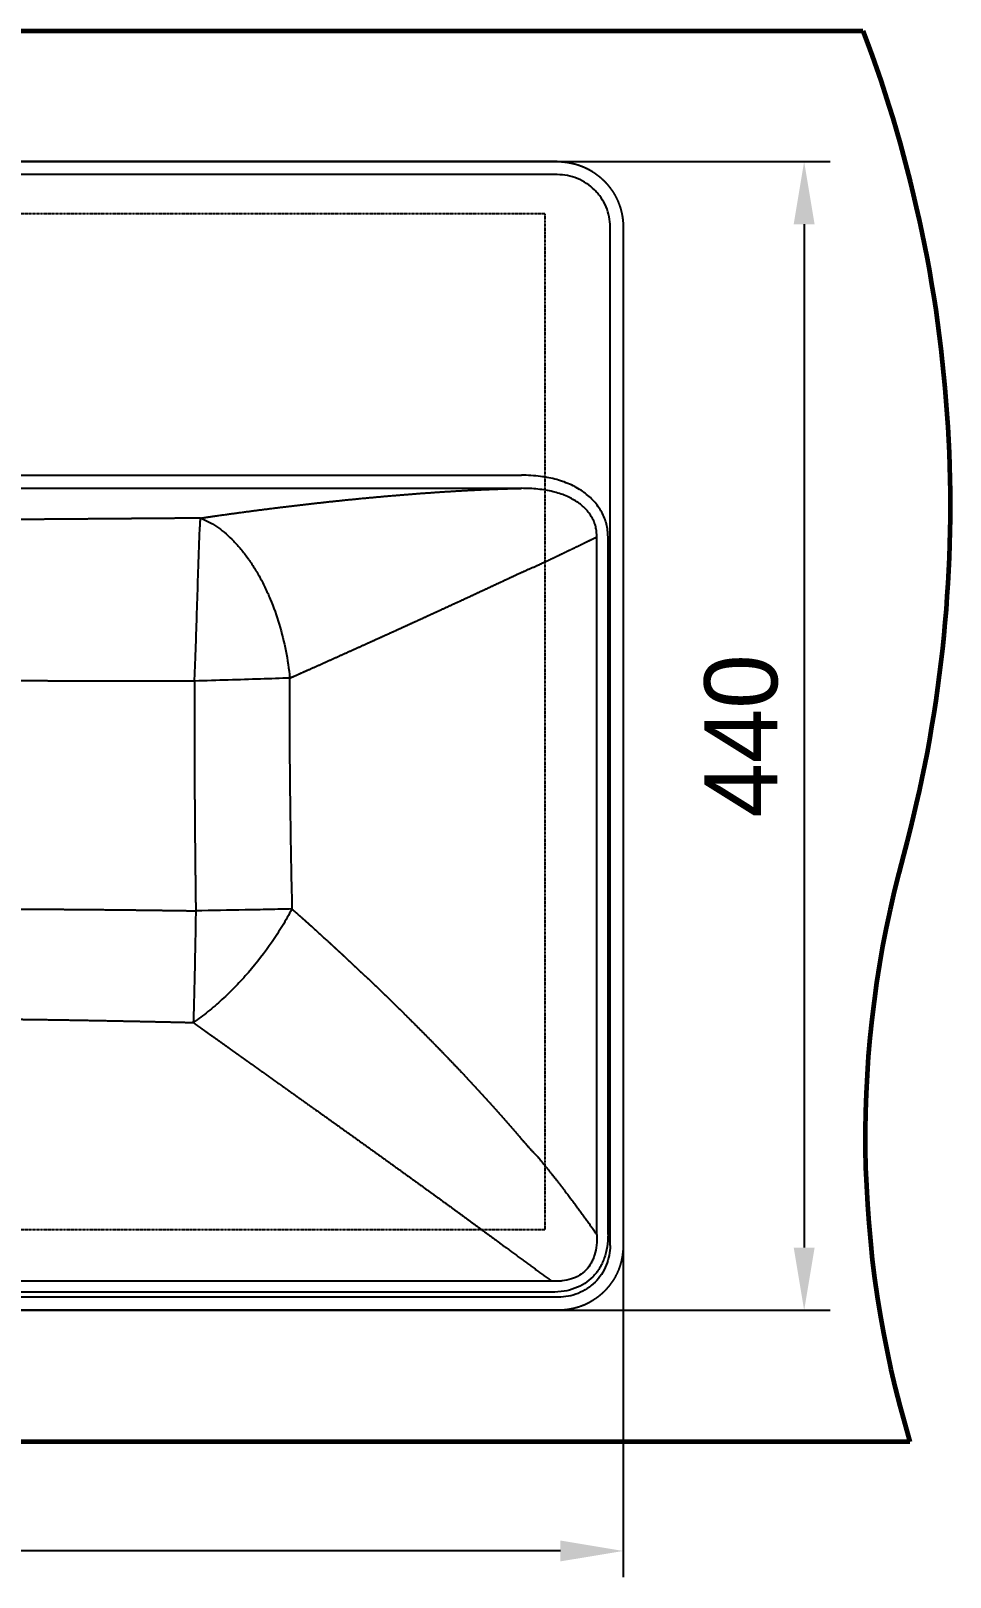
# Model space of a CAD drawing. Header units: millimetres. Extents: x 12282 to 14707, y -519 to 2912.
# Drawn here: x 13233 to 13585, y 1614 to 2206 of the extents above; entities that cross this region are included whole.
import ezdxf
from ezdxf.lldxf.tags import DXFTag

# ---------------------------------------------------------------- set-up
doc = ezdxf.new("R2010")
doc.units = ezdxf.units.MM
doc.header["$LTSCALE"] = 0.2
doc.linetypes.add('DASHED2', pattern=[0.375, 0.25, -0.125])
for name, color, linetype, lineweight in [('LINE', 7, 'Continuous', 25), ('OUTLINE', 11, 'Continuous', 35), ('Y', 235, 'Continuous', 50)]:
    doc.layers.add(name, color=color, linetype=linetype, lineweight=lineweight)
doc.layers.add('Make2D$visible$lines', color=18, linetype='Continuous')
doc.layers.add('Make2D$visible$tangents', color=18, linetype='Continuous')
doc.styles.add('h', font='', dxfattribs={"height": 28})
doc.styles.get('h').set_extended_font_data('Haansoft Batang')
tags = doc.linetypes.add('Amconstr', pattern=[9999, 9999, 0]).pattern_tags.tags
tags[6:7] = [DXFTag(74, 4), DXFTag(75, 0), DXFTag(340, '0'), DXFTag(46, 1.0), DXFTag(50, 0.0), DXFTag(44, 0.0), DXFTag(45, 0.0)]
tags[4:5] = [DXFTag(74, 4), DXFTag(75, 0), DXFTag(340, '0'), DXFTag(46, 1.0), DXFTag(50, 0.0), DXFTag(44, 0.0), DXFTag(45, 0.0)]
doc.dimstyles.new('AM_ISO$0', dxfattribs={"dimtxt": 28, "dimasz": 24, "dimexe": 10, "dimexo": 0, "dimgap": 10, "dimtad": 1, "dimdec": 0, "dimdsep": 46, "dimtxsty": 'h', "dimcen": -5, "dimclrd": 256, "dimclre": 256, "dimclrt": 256, "dimadec": 0, "dimazin": 2, "dimtp": 0.1, "dimtm": 0.1, "dimtfac": 0.71, "dimtdec": 0, "dimtmove": 0, "dimatfit": 3, "dimfxl": 0, "dimlwd": -1, "dimlwe": -1, "dimarcsym": 0})

# ---------------------------------------------------------------- blocks, each defined once
blk = doc.blocks.new('*D24')
at = {"layer": 'Defpoints', "color": 0, "linetype": 'Amconstr'}
for p in [(13194.67, 2155.64), (13194.67, 1715.95), (13529.11, 1715.95)]:
    blk.add_point(p, dxfattribs=at)
at = {"layer": 'LINE', "linetype": 'ByBlock'}
for p, q in [((13194.67, 2155.64), (13539.11, 2155.64)), ((13529.11, 2131.64), (13529.11, 1739.95)), ((13194.67, 1715.95), (13539.11, 1715.95))]:
    blk.add_line(p, q, dxfattribs=at)
at = {"layer": 'LINE', "linetype": 'Amconstr'}
for points in [[(13525.11, 2131.64), (13533.11, 2131.64), (13529.11, 2155.64)], [(13525.11, 1739.95), (13533.11, 1739.95), (13529.11, 1715.95)]]:
    blk.add_solid(points, dxfattribs=at)
at = {"layer": 'LINE', "linetype": 'Amconstr', "insert": (13505.09, 1935.79), "char_height": 28, "attachment_point": 5, "rotation": 90, "style": 'h'}
blk.add_mtext('440', dxfattribs=at)
blk = doc.blocks.new('*D25')
at = {"layer": 'Defpoints', "color": 0, "linetype": 'Amconstr'}
for p in [(12929.48, 1823.13), (13459.87, 1823.13), (12929.48, 1623.82)]:
    blk.add_point(p, dxfattribs=at)
at = {"layer": 'LINE', "linetype": 'ByBlock'}
for p, q in [((12929.48, 1823.13), (12929.48, 1613.82)), ((13459.87, 1823.13), (13459.87, 1613.82)), ((13435.87, 1623.82), (12953.48, 1623.82))]:
    blk.add_line(p, q, dxfattribs=at)
at = {"layer": 'LINE', "linetype": 'Amconstr'}
for points in [[(12953.48, 1627.82), (12953.48, 1619.82), (12929.48, 1623.82)], [(13435.87, 1627.82), (13435.87, 1619.82), (13459.87, 1623.82)]]:
    blk.add_solid(points, dxfattribs=at)
at = {"layer": 'LINE', "linetype": 'Amconstr', "insert": (13195.81, 1647.86), "char_height": 28, "attachment_point": 5, "style": 'h'}
blk.add_mtext('530', dxfattribs=at)

msp = doc.modelspace()

# ---------------------------------------------------------------- linework, layer by layer
at = {"layer": 'LINE', "color": 1, "linetype": 'DASHED2'}
for p, q in [((13429.87, 2135.64, 0.13), (12959.48, 2135.64, 0.13)), ((13429.87, 2135.64, 0.13), (13429.87, 1746.74, 0.13)), ((13429.87, 1746.74, 0.13), (12959.48, 1746.74, 0.13))]:
    msp.add_line(p, q, dxfattribs=at)
at = {"layer": 'Make2D$visible$lines', "color": 0}
for points in [[(13434.65, 2155.64, 0.13), (13194.67, 2155.64, 0.13), (12954.7, 2155.64, 0.13)], [(13459.87, 2130.64, 0.13), (13459.87, 1935.68, 0.13), (13459.87, 1740.72, 0.13)], [(13435.09, 1715.95, 0.13), (13194.67, 1715.95, 0.13), (12954.26, 1715.95, 0.13)]]:
    msp.add_open_spline(points, degree=2, dxfattribs=at)
for points, weights, degree, knots in [([(13434.65, 2155.64, 0.13), (13438.08, 2155.64, 0.13), (13441.51, 2154.94, 0.13), (13444.66, 2153.58, 0.13), (13446.21, 2152.92, 0.13), (13447.68, 2152.11, 0.13), (13449.06, 2151.16, 0.13), (13450.46, 2150.19, 0.13), (13451.75, 2149.09, 0.13), (13452.93, 2147.87, 0.13), (13454.09, 2146.65, 0.13), (13455.13, 2145.33, 0.13), (13456.03, 2143.9, 0.13), (13456.9, 2142.52, 0.13), (13457.63, 2141.06, 0.13), (13458.22, 2139.53, 0.13), (13458.78, 2138.07, 0.13), (13459.2, 2136.56, 0.13), (13459.48, 2135.02, 0.13), (13459.74, 2133.58, 0.13), (13459.87, 2132.11, 0.13), (13459.87, 2130.64, 0.13)], [1, 1, 1, 1, 0.996708970608, 0.996708970608, 1, 0.996605980017, 0.996605980017, 1, 0.996624794364, 0.996624794364, 1, 0.996781945186, 0.996781945186, 1, 0.997042770785, 0.997042770785, 1, 0.997368678061, 0.997368678061, 1], 3, [0, 0, 0, 0, 10.368183, 10.368183, 10.368183, 15.395903, 15.395903, 15.395903, 20.48288, 20.48288, 20.48288, 25.52558, 25.52558, 25.52558, 30.427263, 30.427263, 30.427263, 35.10968, 35.10968, 35.10968, 39.516703, 39.516703, 39.516703, 39.516703]), ([(13459.87, 1740.72, 0.13), (13459.87, 1738.06, 0.13), (13459.31, 1735.46, 0.13), (13458.82, 1733.2, 0.13), (13457.93, 1731.06, 0.13), (13457.01, 1728.87, 0.13), (13455.68, 1726.89, 0.13), (13454.34, 1724.88, 0.13), (13452.64, 1723.18, 0.13), (13450.93, 1721.47, 0.13), (13448.93, 1720.13, 0.13), (13446.95, 1718.81, 0.13), (13444.75, 1717.88, 0.13), (13442.62, 1716.99, 0.13), (13440.36, 1716.51, 0.13), (13437.75, 1715.95, 0.13), (13435.09, 1715.95, 0.13)], [1, 0.994405673747, 1, 0.995702746139, 1, 0.995375041474, 1, 0.995233664529, 1, 0.99523366453, 1, 0.995375041473, 1, 0.99570274614, 1, 0.994405673605, 1], 2, [0, 0, 0, 5.308796, 5.308796, 9.919439, 9.919439, 14.670839, 14.670839, 19.476435, 19.476435, 24.282031, 24.282031, 29.03343, 29.03343, 33.644074, 33.644074, 38.95287, 38.95287, 38.95287])]:
    msp.add_rational_spline(points, weights, degree=degree, knots=knots, dxfattribs=at)
at = {"layer": 'Make2D$visible$tangents', "color": 0}
for points, degree in [([(13434.65, 2150.64, 0.13), (13194.67, 2150.64, 0.13), (12954.7, 2150.64, 0.13)], 2), ([(13454.87, 1740.72, 0.13), (13454.87, 1935.68, 0.13), (13454.87, 2130.64, 0.13)], 2), ([(12968.33, 2035.56, 0.13), (13194.67, 2035.56, 0.13), (13421.02, 2035.56, 0.13)], 2), ([(12968.33, 2030.56, 0.13), (13194.67, 2030.56, 0.13), (13421.02, 2030.56, 0.13)], 2), ([(13449.75, 1744.96, 0.13), (13449.75, 1878.93, 0.13), (13449.75, 2012.89, 0.13)], 2), ([(13454.07, 1744.96, 0.13), (13454.07, 1878.45, 0.13), (13454.07, 2011.93, 0.13)], 2), ([(13332.33, 1957.93, 0.13), (13328.81, 1957.81, 0.13), (13321.25, 1957.55, 0.13), (13308.86, 1957.17, 0.13), (13300.2, 1956.9, 0.13), (13295.88, 1956.76, 0.13)], 3), ([(13432.57, 1727.1, 0.13), (13194.67, 1727.1, 0.13), (12956.78, 1727.1, 0.13)], 2), ([(13432.57, 1722.86, 0.13), (13194.67, 1722.86, 0.13), (12956.78, 1722.86, 0.13)], 2), ([(13435.09, 1720.95, 0.13), (13194.67, 1720.95, 0.13), (12954.26, 1720.95, 0.13)], 2)]:
    msp.add_open_spline(points, degree=degree, dxfattribs=at)
for points, knots in [([(13454.87, 2130.64, 0.13), (13454.87, 2131.94, 0.13), (13454.61, 2134.55, 0.13), (13453.46, 2138.33, 0.13), (13451.56, 2141.84, 0.13), (13449.02, 2144.89, 0.13), (13445.91, 2147.41, 0.13), (13441.23, 2149.87, 0.13), (13437.26, 2150.64, 0.13), (13434.65, 2150.64, 0.13)], [0, 0, 0, 0, 3.89192, 7.845079, 11.780569, 15.822034, 19.690141, 23.733973, 31.591697, 31.591697, 31.591697, 31.591697]), ([(13454.07, 2011.93, 0.13), (13454.07, 2012.78, 0.13), (13453.97, 2014.44, 0.13), (13453.51, 2016.86, 0.13), (13452.76, 2019.2, 0.13), (13451.72, 2021.45, 0.13), (13450.38, 2023.6, 0.13), (13448.75, 2025.62, 0.13), (13446.9, 2027.45, 0.13), (13444.83, 2029.1, 0.13), (13442.56, 2030.58, 0.13), (13439.14, 2032.36, 0.13), (13434.41, 2034.07, 0.13), (13428.17, 2035.3, 0.13), (13423.31, 2035.56, 0.13), (13421.02, 2035.56, 0.13)], [0, 0, 0, 0, 2.537775, 4.977353, 7.394914, 9.896757, 12.384242, 14.996699, 17.65762, 20.174618, 22.932791, 25.785583, 31.727515, 37.952359, 44.820286, 44.820286, 44.820286, 44.820286]), ([(13449.75, 2011.93, 0.13), (13449.77, 2012.6, 0.13), (13449.72, 2013.91, 0.13), (13449.39, 2015.82, 0.13), (13448.81, 2017.66, 0.13), (13447.97, 2019.43, 0.13), (13446.87, 2021.12, 0.13), (13445.51, 2022.71, 0.13), (13443.93, 2024.17, 0.13), (13442.13, 2025.49, 0.13), (13440.13, 2026.67, 0.13), (13437.14, 2028.08, 0.13), (13432.89, 2029.44, 0.13), (13427.36, 2030.38, 0.13), (13422.98, 2030.56, 0.13), (13421.02, 2030.56, 0.13)], [0, 0, 0, 0, 2.002027, 3.91734, 5.815057, 7.787683, 9.765786, 11.867853, 14.038864, 16.227862, 18.549236, 20.983545, 26.154517, 31.882297, 37.777289, 37.777289, 37.777289, 37.777289]), ([(13295.88, 1956.76, 0.13), (13295.99, 1959.48, 0.13), (13296.21, 1965.22, 0.13), (13296.52, 1973.95, 0.13), (13296.87, 1984.65, 0.13), (13297.14, 1993.69, 0.13), (13297.41, 2002.17, 0.13), (13297.57, 2007.18, 0.13), (13297.75, 2011.81, 0.13), (13297.89, 2014.81, 0.13), (13298.03, 2017.18, 0.13), (13298.13, 2018.55, 0.13), (13298.18, 2019.15, 0.13)], [0, 0, 0, 0, 8.158521, 17.24082, 26.207878, 40.268233, 44.382031, 51.6415, 55.308257, 58.291292, 60.637424, 62.431937, 62.431937, 62.431937, 62.431937]), ([(13298.18, 2019.15, 0.13), (13299.23, 2018.76, 0.13), (13301.32, 2017.8, 0.13), (13304.34, 2015.98, 0.13), (13307.32, 2013.73, 0.13), (13310.22, 2011.07, 0.13), (13313.01, 2008.06, 0.13), (13315.68, 2004.7, 0.13), (13318.22, 2001.01, 0.13), (13320.63, 1996.98, 0.13), (13322.86, 1992.67, 0.13), (13325.6, 1986.57, 0.13), (13328.46, 1978.49, 0.13), (13330.96, 1968.38, 0.13), (13331.98, 1961.44, 0.13), (13332.33, 1957.93, 0.13)], [0, 0, 0, 0, 3.344275, 6.871566, 10.594106, 14.527066, 18.654165, 22.885028, 27.40354, 32.103483, 36.963651, 41.957753, 52.150958, 62.622068, 73.180296, 73.180296, 73.180296, 73.180296]), ([(13332.19, 1945.64, 0.13), (13332.19, 1932.68, 0.13), (13332.29, 1919.72, 0.13), (13332.46, 1906.76, 0.13), (13332.63, 1894.36, 0.13), (13332.86, 1881.95, 0.13), (13333.14, 1869.55, 0.13)], [0, 0, 0, 0, 38.877482, 38.877482, 38.877482, 76.103518, 76.103518, 76.103518, 76.103518]), ([(13333.14, 1869.55, 0.13), (13331.99, 1867.36, 0.13), (13329.58, 1863.08, 0.13), (13324.24, 1854.82, 0.13), (13318.25, 1847.09, 0.13), (13311.65, 1839.89, 0.13), (13306.49, 1834.87, 0.13), (13301.07, 1830.22, 0.13), (13297.32, 1827.41, 0.13), (13295.41, 1826.09, 0.13)], [0, 0, 0, 0, 7.393045, 14.743492, 29.504951, 36.67119, 44.03283, 51.093212, 58.076024, 58.076024, 58.076024, 58.076024]), ([(13296.35, 1868.85, 0.13), (13296.32, 1867.03, 0.13), (13296.26, 1863.27, 0.13), (13296.13, 1855.81, 0.13), (13295.94, 1846.64, 0.13), (13295.69, 1836.15, 0.13), (13295.51, 1829.35, 0.13), (13295.41, 1826.09, 0.13)], [0, 0, 0, 0, 5.487396, 11.282707, 22.371907, 32.990595, 42.778758, 42.778758, 42.778758, 42.778758]), ([(13333.14, 1869.55, 0.13), (13331.71, 1869.51, 0.13), (13328.79, 1869.45, 0.13), (13322.81, 1869.32, 0.13), (13311.97, 1869.1, 0.13), (13302.63, 1868.95, 0.13), (13296.35, 1868.85, 0.13)], [0, 0, 0, 0, 4.267438, 8.783817, 17.93616, 36.79328, 36.79328, 36.79328, 36.79328]), ([(13449.75, 1744.96, 0.13), (13449.82, 1743.58, 0.13), (13449.78, 1740.94, 0.13), (13449.19, 1737.76, 0.13), (13448.38, 1735.49, 0.13), (13447.39, 1733.46, 0.13), (13445.76, 1731.25, 0.13), (13443.18, 1729.18, 0.13), (13440.06, 1727.78, 0.13), (13437.13, 1727.2, 0.13), (13434.59, 1727.03, 0.13), (13433.26, 1727.06, 0.13), (13432.57, 1727.1, 0.13)], [0, 0, 0, 0, 4.154536, 7.909846, 9.663308, 11.375719, 14.663847, 17.842101, 21.235132, 24.832234, 26.772098, 28.839293, 28.839293, 28.839293, 28.839293]), ([(13454.07, 1744.96, 0.13), (13454.07, 1743.36, 0.13), (13453.85, 1740.26, 0.13), (13452.93, 1736.54, 0.13), (13451.82, 1733.85, 0.13), (13450.49, 1731.39, 0.13), (13448.39, 1728.68, 0.13), (13445.2, 1726.07, 0.13), (13441.44, 1724.2, 0.13), (13437.15, 1723.08, 0.13), (13434.13, 1722.86, 0.13), (13432.57, 1722.86, 0.13)], [0, 0, 0, 0, 4.820409, 9.300587, 11.437173, 13.55003, 17.661493, 21.651167, 25.85183, 30.191213, 34.884042, 34.884042, 34.884042, 34.884042]), ([(13454.87, 1740.72, 0.13), (13454.87, 1739.45, 0.13), (13454.62, 1736.87, 0.13), (13453.51, 1733.1, 0.13), (13451.66, 1729.63, 0.13), (13449.19, 1726.62, 0.13), (13446.18, 1724.15, 0.13), (13442.71, 1722.31, 0.13), (13438.95, 1721.19, 0.13), (13436.37, 1720.95, 0.13), (13435.09, 1720.95, 0.13)], [0, 0, 0, 0, 3.825211, 7.748683, 11.721324, 15.549391, 19.377458, 23.350099, 27.273571, 31.098783, 31.098783, 31.098783, 31.098783])]:
    msp.add_open_spline(points, degree=3, knots=knots, dxfattribs=at)
for points, weights, degree, knots in [([(13298.18, 2019.15, 0.13), (13299.46, 2019.34, 0.13), (13300.73, 2019.53, 0.13), (13302.36, 2019.77, 0.13), (13303.99, 2020, 0.13), (13310.51, 2020.94, 0.13), (13317.03, 2021.8, 0.13), (13323.48, 2022.66, 0.13), (13329.93, 2023.44, 0.13), (13335.71, 2024.14, 0.13), (13341.48, 2024.79, 0.13), (13347.18, 2025.43, 0.13), (13352.89, 2026.02, 0.13), (13359.28, 2026.67, 0.13), (13365.67, 2027.25, 0.13), (13371.94, 2027.82, 0.13), (13378.21, 2028.32, 0.13), (13384.42, 2028.81, 0.13), (13390.64, 2029.21, 0.13), (13396.74, 2029.61, 0.13), (13402.84, 2029.91, 0.13), (13408.81, 2030.21, 0.13), (13414.78, 2030.4, 0.13), (13417.9, 2030.5, 0.13), (13421.02, 2030.56, 0.13)], [1, 0.999999348414, 1, 0.999999016601, 1, 0.99998505237, 1, 0.999986010908, 1, 0.999988700138, 1, 0.999988392204, 1, 0.999983675643, 1, 0.99998133227, 1, 0.99997697321, 1, 0.999970373536, 1, 0.999959781612, 1, 0.999985062578, 1], 2, [0, 0, 0, 2.577783, 2.577783, 5.870254, 5.870254, 19.031027, 19.031027, 32.039189, 32.039189, 43.667425, 43.667425, 55.141419, 55.141419, 67.980908, 67.980908, 80.567825, 80.567825, 93.026485, 93.026485, 105.247249, 105.247249, 117.192851, 117.192851, 123.438895, 123.438895, 123.438895]), ([(13298.18, 2019.15, 0.13), (13294.27, 2019.12, 0.13), (13290.35, 2019.09, 0.13), (13286.43, 2019.06, 0.13), (13285, 2019.05, 0.13), (13283.56, 2019.04, 0.13), (13282.12, 2019.03, 0.13), (13277.45, 2018.99, 0.13), (13272.78, 2018.95, 0.13), (13268.11, 2018.92, 0.13), (13263.85, 2018.88, 0.13), (13259.58, 2018.85, 0.13), (13255.31, 2018.82, 0.13), (13249.62, 2018.78, 0.13), (13243.93, 2018.73, 0.13), (13238.23, 2018.69, 0.13), (13233.46, 2018.66, 0.13), (13228.69, 2018.63, 0.13), (13223.92, 2018.6, 0.13), (13222.8, 2018.59, 0.13), (13221.68, 2018.58, 0.13), (13220.55, 2018.57, 0.13), (13218.63, 2018.56, 0.13), (13216.71, 2018.55, 0.13), (13214.79, 2018.54, 0.13), (13212.16, 2018.53, 0.13), (13209.52, 2018.52, 0.13), (13206.89, 2018.51, 0.13), (13206, 2018.5, 0.13), (13205.12, 2018.5, 0.13), (13204.23, 2018.5, 0.13), (13202.76, 2018.49, 0.13), (13201.29, 2018.49, 0.13), (13199.82, 2018.49, 0.13), (13198.11, 2018.48, 0.13), (13196.39, 2018.48, 0.13), (13194.67, 2018.48, 0.13), (13192.96, 2018.48, 0.13), (13191.24, 2018.48, 0.13), (13189.53, 2018.49, 0.13), (13188.06, 2018.49, 0.13), (13186.59, 2018.49, 0.13), (13185.12, 2018.5, 0.13), (13184.23, 2018.5, 0.13), (13183.35, 2018.5, 0.13), (13182.46, 2018.51, 0.13), (13181.26, 2018.51, 0.13), (13180.06, 2018.52, 0.13), (13178.86, 2018.52, 0.13), (13177.42, 2018.53, 0.13), (13175.99, 2018.53, 0.13), (13174.56, 2018.54, 0.13), (13172.64, 2018.55, 0.13), (13170.72, 2018.56, 0.13), (13168.8, 2018.57, 0.13), (13167.67, 2018.58, 0.13), (13166.55, 2018.59, 0.13), (13165.43, 2018.6, 0.13), (13160.66, 2018.63, 0.13), (13155.89, 2018.66, 0.13), (13151.12, 2018.69, 0.13), (13145.42, 2018.73, 0.13), (13139.73, 2018.78, 0.13), (13134.03, 2018.82, 0.13), (13129.77, 2018.85, 0.13), (13125.5, 2018.88, 0.13), (13121.24, 2018.92, 0.13), (13116.57, 2018.95, 0.13), (13111.9, 2018.99, 0.13), (13107.23, 2019.03, 0.13), (13105.79, 2019.04, 0.13), (13104.35, 2019.05, 0.13), (13102.91, 2019.06, 0.13), (13099, 2019.09, 0.13), (13095.08, 2019.12, 0.13), (13091.17, 2019.15, 0.13)], [1, 1, 1, 1, 1, 1, 1, 1, 1, 1, 1, 1, 1, 0.999999985631, 0.999999985631, 1, 0.999999939284, 0.999999939284, 1, 1, 1, 1, 0.999999951405, 0.999999951405, 1, 0.999999797771, 0.999999797771, 1, 1, 1, 1, 0.999999860366, 0.999999860366, 1, 0.999999764886, 0.999999764886, 1, 0.999999764921, 0.999999764921, 1, 0.99999986035, 0.99999986035, 1, 1, 1, 1, 1, 1, 1, 0.999999951624, 0.999999951624, 1, 0.999999951403, 0.999999951403, 1, 1, 1, 1, 0.999999939177, 0.999999939177, 1, 0.999999985643, 0.999999985643, 1, 1, 1, 1, 1, 1, 1, 1, 1, 1, 1, 1, 1], 3, [16.999139, 16.999139, 16.999139, 16.999139, 28.751733, 28.751733, 28.751733, 33.063958, 33.063958, 33.063958, 47.078169, 47.078169, 47.078169, 59.879819, 59.879819, 59.879819, 76.96351, 76.96351, 76.96351, 91.272491, 91.272491, 91.272491, 94.640929, 94.640929, 94.640929, 100.401494, 100.401494, 100.401494, 108.305519, 108.305519, 108.305519, 110.964858, 110.964858, 110.964858, 115.373856, 115.373856, 115.373856, 120.520771, 120.520771, 120.520771, 125.667595, 125.667595, 125.667595, 130.076517, 130.076517, 130.076517, 132.735808, 132.735808, 132.735808, 136.336627, 136.336627, 136.336627, 140.639931, 140.639931, 140.639931, 146.400593, 146.400593, 146.400593, 149.769088, 149.769088, 149.769088, 164.078341, 164.078341, 164.078341, 181.162405, 181.162405, 181.162405, 193.964266, 193.964266, 193.964266, 207.97832, 207.97832, 207.97832, 212.290487, 212.290487, 212.290487, 224.042556, 224.042556, 224.042556, 224.042556]), ([(13332.33, 1957.93, 0.13), (13332.47, 1958, 0.13), (13332.61, 1958.06, 0.13), (13332.75, 1958.12, 0.13), (13332.9, 1958.18, 0.13), (13333.05, 1958.25, 0.13), (13333.2, 1958.31, 0.13), (13333.35, 1958.38, 0.13), (13333.5, 1958.45, 0.13), (13333.65, 1958.51, 0.13), (13333.8, 1958.58, 0.13), (13333.95, 1958.65, 0.13), (13334.1, 1958.71, 0.13), (13335.11, 1959.16, 0.13), (13336.11, 1959.61, 0.13), (13337.12, 1960.06, 0.13), (13338.12, 1960.51, 0.13), (13339.12, 1960.96, 0.13), (13340.12, 1961.4, 0.13), (13344.09, 1963.18, 0.13), (13348.07, 1964.97, 0.13), (13352.04, 1966.76, 0.13), (13355.93, 1968.5, 0.13), (13359.81, 1970.26, 0.13), (13363.69, 1972.01, 0.13), (13367.12, 1973.57, 0.13), (13370.55, 1975.12, 0.13), (13373.98, 1976.68, 0.13), (13377.32, 1978.21, 0.13), (13380.66, 1979.73, 0.13), (13384, 1981.26, 0.13), (13387.69, 1982.95, 0.13), (13391.37, 1984.65, 0.13), (13395.05, 1986.35, 0.13), (13398.61, 1987.99, 0.13), (13402.16, 1989.63, 0.13), (13405.7, 1991.28, 0.13), (13409.15, 1992.89, 0.13), (13412.6, 1994.5, 0.13), (13416.04, 1996.11, 0.13), (13419.35, 1997.66, 0.13), (13422.65, 1999.22, 0.13), (13426.45, 2000.78, 0.13), (13429.6, 2002.27, 0.13), (13432.75, 2003.76, 0.13), (13435.89, 2005.26, 0.13), (13438.79, 2006.65, 0.13), (13441.69, 2008.04, 0.13), (13444.58, 2009.43, 0.13), (13445.69, 2009.97, 0.13), (13446.81, 2010.51, 0.13), (13447.92, 2011.04, 0.13), (13448.49, 2011.32, 0.13), (13449.06, 2011.6, 0.13), (13449.63, 2011.87, 0.13), (13449.67, 2011.89, 0.13), (13449.71, 2011.91, 0.13), (13449.75, 2011.93, 0.13)], [1, 1, 1, 1, 0.999996981045, 0.999996981045, 1, 0.999997985118, 0.999997985118, 1, 1, 1, 1, 1, 1, 1, 1, 1, 1, 0.999999618101, 0.999999618101, 1, 0.999999547154, 0.999999547154, 1, 0.999999586374, 0.999999586374, 1, 0.999999553594, 0.999999553594, 1, 0.999999362101, 0.999999362101, 1, 0.999999306959, 0.999999306959, 1, 0.999999217934, 0.999999217934, 1, 0.999999092659, 0.999999092659, 1, 0.999998909593, 0.999998909593, 1, 0.999998687574, 0.999998687574, 1, 0.999999737258, 0.999999737258, 1, 0.999999812202, 0.999999812202, 1, 1, 1, 1], 3, [7.248021, 7.248021, 7.248021, 7.248021, 7.764386, 7.764386, 7.764386, 8.255523, 8.255523, 8.255523, 8.745417, 8.745417, 8.745417, 9.293146, 9.293146, 9.293146, 13.002119, 13.002119, 13.002119, 16.711092, 16.711092, 16.711092, 29.77994, 29.77994, 29.77994, 42.560218, 42.560218, 42.560218, 53.858479, 53.858479, 53.858479, 64.879167, 64.879167, 64.879167, 77.045545, 77.045545, 77.045545, 88.782937, 88.782937, 88.782937, 100.191202, 100.191202, 100.191202, 111.149014, 111.149014, 111.149014, 121.599761, 121.599761, 121.599761, 131.235564, 131.235564, 131.235564, 134.941423, 134.941423, 134.941423, 136.841804, 136.841804, 136.841804, 137.073747, 137.073747, 137.073747, 137.073747]), ([(13295.88, 1956.76, 0.13), (13293.2, 1956.76, 0.13), (13290.53, 1956.75, 0.13), (13287.85, 1956.75, 0.13), (13286.41, 1956.74, 0.13), (13284.97, 1956.74, 0.13), (13283.53, 1956.74, 0.13), (13278.86, 1956.73, 0.13), (13274.18, 1956.72, 0.13), (13269.5, 1956.72, 0.13), (13265.22, 1956.72, 0.13), (13260.95, 1956.73, 0.13), (13256.67, 1956.74, 0.13), (13250.95, 1956.75, 0.13), (13245.22, 1956.77, 0.13), (13239.5, 1956.81, 0.13), (13234.68, 1956.84, 0.13), (13229.85, 1956.89, 0.13), (13225.03, 1956.96, 0.13), (13224.34, 1956.97, 0.13), (13223.65, 1956.98, 0.13), (13222.96, 1956.99, 0.13)], [1, 0.999999974247, 0.999999974247, 1, 1, 1, 1, 0.999999794442, 0.999999794442, 1, 0.999999602367, 0.999999602367, 1, 0.999997903662, 0.999997903662, 1, 0.999996380998, 0.999996380998, 1, 0.999999857158, 0.999999800531, 0.999999830119], 3, [0, 0, 0, 0, 8.027995, 8.027995, 8.027995, 12.340219, 12.340219, 12.340219, 26.373275, 26.373275, 26.373275, 39.205148, 39.205148, 39.205148, 56.374008, 56.374008, 56.374008, 70.842071, 70.842071, 70.842071, 72.911409, 72.911409, 72.911409, 72.911409]), ([(13295.82, 1945.64, 0.13), (13295.82, 1925.94, 0.13), (13295.96, 1906.23, 0.13), (13296.09, 1887.54, 0.13), (13296.35, 1868.85, 0.13)], [1, 0.999993759412, 1, 0.999994406653, 1], 2, [0, 0, 0, 39.409569, 39.409569, 76.78817, 76.78817, 76.78817]), ([(13093, 1868.85, 0.13), (13106.44, 1869.05, 0.13), (13119.87, 1869.2, 0.13), (13127.32, 1869.28, 0.13), (13134.76, 1869.34, 0.13), (13142.23, 1869.41, 0.13), (13149.69, 1869.45, 0.13), (13155.25, 1869.48, 0.13), (13160.8, 1869.5, 0.13), (13166.37, 1869.52, 0.13), (13171.94, 1869.53, 0.13), (13183.31, 1869.56, 0.13), (13194.67, 1869.56, 0.13), (13200.36, 1869.56, 0.13), (13206.05, 1869.55, 0.13), (13211.73, 1869.55, 0.13), (13217.41, 1869.53, 0.13), (13222.98, 1869.52, 0.13), (13228.55, 1869.5, 0.13), (13234.1, 1869.48, 0.13), (13239.66, 1869.45, 0.13), (13247.12, 1869.41, 0.13), (13254.59, 1869.34, 0.13), (13262.03, 1869.28, 0.13), (13269.48, 1869.2, 0.13), (13282.91, 1869.05, 0.13), (13296.35, 1868.85, 0.13)], [1, 0.999998191698, 1, 0.999999172827, 1, 0.999999091092, 1, 0.999999555578, 1, 0.999999693243, 1, 0.999999406557, 1, 0.999999890082, 1, 0.999999810251, 1, 0.999999690305, 1, 0.999999556785, 1, 0.999999091476, 1, 0.999999171725, 1, 0.999998195225, 1], 2, [0, 0, 0, 26.873658, 26.873658, 41.762392, 41.762392, 56.692504, 56.692504, 67.803669, 67.803669, 78.942254, 78.942254, 101.677195, 101.677195, 113.052079, 113.052079, 124.412452, 124.412452, 135.551212, 135.551212, 146.66243, 146.66243, 161.592607, 161.592607, 176.4817, 176.4817, 203.354614, 203.354614, 203.354614]), ([(13333.14, 1869.55, 0.13), (13334.26, 1868.56, 0.13), (13335.39, 1867.57, 0.13), (13336.51, 1866.57, 0.13), (13337.06, 1866.09, 0.13), (13337.61, 1865.6, 0.13), (13338.16, 1865.12, 0.13), (13338.43, 1864.87, 0.13), (13338.7, 1864.63, 0.13), (13338.97, 1864.39, 0.13), (13339.25, 1864.14, 0.13), (13339.52, 1863.9, 0.13), (13339.79, 1863.65, 0.13), (13341.86, 1861.79, 0.13), (13343.92, 1859.92, 0.13), (13345.97, 1858.04, 0.13), (13346.99, 1857.11, 0.13), (13348.01, 1856.17, 0.13), (13349.03, 1855.23, 0.13), (13350.05, 1854.3, 0.13), (13351.06, 1853.36, 0.13), (13352.07, 1852.43, 0.13), (13354.1, 1850.55, 0.13), (13356.12, 1848.66, 0.13), (13358.13, 1846.77, 0.13), (13360.13, 1844.89, 0.13), (13362.12, 1843, 0.13), (13364.1, 1841.1, 0.13), (13366.07, 1839.22, 0.13), (13368.03, 1837.33, 0.13), (13369.98, 1835.44, 0.13), (13371.92, 1833.56, 0.13), (13373.85, 1831.67, 0.13), (13375.77, 1829.77, 0.13), (13383.45, 1822.19, 0.13), (13390.87, 1814.61, 0.13), (13398, 1807.05, 0.13), (13401.54, 1803.29, 0.13), (13405.05, 1799.49, 0.13), (13408.51, 1795.66, 0.13), (13411.9, 1791.91, 0.13), (13415.24, 1788.12, 0.13), (13418.54, 1784.3, 0.13), (13421.22, 1781.19, 0.13), (13423.86, 1778.06, 0.13), (13426.97, 1774.9, 0.13), (13429.53, 1771.81, 0.13), (13432.04, 1768.69, 0.13), (13434.52, 1765.54, 0.13), (13439.95, 1758.64, 0.13), (13445.05, 1751.77, 0.13), (13449.75, 1744.96, 0.13)], [1, 0.999998984111, 0.999998984111, 1, 0.999999465145, 0.999999465145, 1, 0.999998563559, 0.999998563559, 1, 0.999998923498, 0.999998923498, 1, 0.999996788266, 0.999996788266, 1, 0.999998860227, 0.999998860227, 1, 0.999998965621, 0.999998965621, 1, 0.999995265228, 0.999995265228, 1, 0.999995101782, 0.999995101782, 1, 0.999994743263, 0.999994743263, 1, 0.999994401959, 0.999994401959, 1, 1, 1, 1, 0.999963562553, 0.999963562553, 1, 0.999955280167, 0.999955280167, 1, 0.999962267978, 0.999962267978, 1, 0.999953621613, 0.999953621613, 1, 1, 1, 1], 3, [0, 0, 0, 0, 4.496445, 4.496445, 4.496445, 6.695423, 6.695423, 6.695423, 7.792884, 7.792884, 7.792884, 8.888056, 8.888056, 8.888056, 17.23779, 17.23779, 17.23779, 21.391245, 21.391245, 21.391245, 25.530298, 25.530298, 25.530298, 33.821323, 33.821323, 33.821323, 42.050664, 42.050664, 42.050664, 50.216341, 50.216341, 50.216341, 58.316183, 58.316183, 58.316183, 94.964355, 94.964355, 94.964355, 110.464384, 110.464384, 110.464384, 125.61853, 125.61853, 125.61853, 137.916198, 137.916198, 137.916198, 149.939265, 149.939265, 149.939265, 183.83398, 183.83398, 183.83398, 183.83398]), ([(13093.94, 1826.09, 0.13), (13107.42, 1826.39, 0.13), (13120.9, 1826.67, 0.13), (13128.28, 1826.82, 0.13), (13135.67, 1826.95, 0.13), (13143.05, 1827.08, 0.13), (13150.44, 1827.19, 0.13), (13155.92, 1827.27, 0.13), (13161.4, 1827.33, 0.13), (13166.88, 1827.4, 0.13), (13172.36, 1827.44, 0.13), (13183.52, 1827.54, 0.13), (13194.67, 1827.54, 0.13), (13200.25, 1827.54, 0.13), (13205.83, 1827.51, 0.13), (13211.41, 1827.49, 0.13), (13216.99, 1827.44, 0.13), (13222.47, 1827.4, 0.13), (13227.95, 1827.33, 0.13), (13233.43, 1827.27, 0.13), (13238.91, 1827.19, 0.13), (13246.3, 1827.08, 0.13), (13253.68, 1826.95, 0.13), (13261.07, 1826.82, 0.13), (13268.45, 1826.67, 0.13), (13281.93, 1826.4, 0.13), (13295.41, 1826.09, 0.13)], [1, 0.999999070282, 1, 0.999999346863, 1, 0.999998793144, 1, 0.999998950974, 1, 0.999998482203, 1, 0.999991453532, 1, 0.999997696202, 1, 0.99999800964, 1, 0.999998495953, 1, 0.999998944689, 1, 0.999998792543, 1, 0.999999353771, 1, 0.999999058663, 1], 2, [0, 0, 0, 26.967089, 26.967089, 41.737833, 41.737833, 56.508879, 56.508879, 67.471131, 67.471131, 78.433558, 78.433558, 100.748105, 100.748105, 111.905502, 111.905502, 123.062808, 123.062808, 134.025268, 134.025268, 144.98755, 144.98755, 159.758791, 159.758791, 174.529727, 174.529727, 201.496283, 201.496283, 201.496283]), ([(13295.41, 1826.09, 0.13), (13296.59, 1825.24, 0.13), (13297.76, 1824.39, 0.13), (13298.94, 1823.55, 0.13), (13299.52, 1823.13, 0.13), (13300.1, 1822.71, 0.13), (13300.69, 1822.29, 0.13), (13300.98, 1822.08, 0.13), (13301.27, 1821.87, 0.13), (13301.56, 1821.66, 0.13), (13301.85, 1821.46, 0.13), (13302.14, 1821.25, 0.13), (13302.43, 1821.04, 0.13), (13304.66, 1819.46, 0.13), (13306.88, 1817.88, 0.13), (13309.1, 1816.3, 0.13), (13310.21, 1815.51, 0.13), (13311.31, 1814.72, 0.13), (13312.42, 1813.93, 0.13), (13313.52, 1813.15, 0.13), (13314.62, 1812.36, 0.13), (13315.72, 1811.58, 0.13), (13317.94, 1810, 0.13), (13320.15, 1808.43, 0.13), (13322.35, 1806.86, 0.13), (13324.55, 1805.29, 0.13), (13326.74, 1803.72, 0.13), (13328.93, 1802.16, 0.13), (13331.11, 1800.61, 0.13), (13333.28, 1799.06, 0.13), (13335.46, 1797.5, 0.13), (13337.62, 1795.96, 0.13), (13339.78, 1794.42, 0.13), (13341.94, 1792.87, 0.13), (13350.44, 1786.81, 0.13), (13358.92, 1780.73, 0.13), (13367.4, 1774.64, 0.13), (13371.54, 1771.66, 0.13), (13375.68, 1768.68, 0.13), (13379.81, 1765.7, 0.13), (13383.85, 1762.78, 0.13), (13387.89, 1759.85, 0.13), (13391.92, 1756.92, 0.13), (13395.2, 1754.53, 0.13), (13398.47, 1752.15, 0.13), (13401.73, 1749.75, 0.13), (13404.93, 1747.41, 0.13), (13408.11, 1745.06, 0.13), (13411.3, 1742.71, 0.13), (13418.48, 1737.39, 0.13), (13425.43, 1732.18, 0.13), (13432.57, 1727.1, 0.13)], [1, 1, 1, 1, 1, 1, 1, 0.999999237989, 0.999999237989, 1, 0.999999482217, 0.999999482217, 1, 0.999999908488, 0.999999908488, 1, 1, 1, 1, 1, 1, 1, 1, 1, 1, 1, 1, 1, 0.999999989484, 0.999999989484, 1, 0.999999984162, 0.999999984162, 1, 0.999999354008, 0.999999354008, 1, 0.999999529018, 0.999999529018, 1, 0.99999907299, 0.99999907299, 1, 0.999998906529, 0.999998906529, 1, 0.999998201386, 0.999998201386, 1, 1, 1, 1], 3, [1.594002, 1.594002, 1.594002, 1.594002, 6.371079, 6.371079, 6.371079, 8.741333, 8.741333, 8.741333, 9.815785, 9.815785, 9.815785, 10.888486, 10.888486, 10.888486, 19.070536, 19.070536, 19.070536, 23.605635, 23.605635, 23.605635, 28.140734, 28.140734, 28.140734, 37.274493, 37.274493, 37.274493, 46.408252, 46.408252, 46.408252, 54.43331, 54.43331, 54.43331, 62.399101, 62.399101, 62.399101, 93.713395, 93.713395, 93.713395, 109.006305, 109.006305, 109.006305, 123.969913, 123.969913, 123.969913, 136.117661, 136.117661, 136.117661, 147.992928, 147.992928, 147.992928, 182.921839, 182.921839, 182.921839, 182.921839])]:
    msp.add_rational_spline(points, weights, degree=degree, knots=knots, dxfattribs=at)
for points, weights in [([(13332.22, 1958.93, 0.13), (13332.19, 1952.29, 0.13), (13332.19, 1945.64, 0.13)], [0.999993969073, 0.999994121789, 1]), ([(13295.83, 1956.76, 0.13), (13295.82, 1951.2, 0.13), (13295.82, 1945.64, 0.13)], [0.999998689658, 0.999998858983, 1])]:
    msp.add_rational_spline(points, weights, degree=2, dxfattribs=at)
at = {"layer": 'OUTLINE', "color": 5, "lineweight": 60}
msp.add_line((13569.57, 1665.64, 0.13), (12774.26, 1665.64, 0.13), dxfattribs=at)
at = {"layer": 'OUTLINE', "color": 5, "lineweight": 60, "elevation": 0.13}
msp.add_lwpolyline([(13551.61, 2205.64, -0.158188), (13567.12, 1890.13, 0.141137), (13569.57, 1665.64, 0.141137)], format="xyb", dxfattribs=at)
at = {"layer": 'Y', "color": 5, "lineweight": 60}
msp.add_line((12816.05, 2205.64, 0.13), (13551.61, 2205.64, 0.13), dxfattribs=at)

# ---------------------------------------------------------------- dimensions: what is measured, and where the dimension line sits
at = {"layer": 'LINE', "linetype": 'Amconstr'}
dim = msp.add_linear_dim(base=(13529.11, 1715.95, 0.13), p1=(13194.67, 2155.64, 0.13), p2=(13194.67, 1715.95, 0.13), angle=90, dimstyle='AM_ISO$0', dxfattribs=at)
dim.commit()
dim.dimension.update_dxf_attribs({"geometry": '*D24', "text_midpoint": (13505.09, 1935.79, 0.13)})
dim = msp.add_linear_dim(base=(12929.48, 1623.82, 0.13), p1=(13459.87, 1823.13, 0.13), p2=(12929.48, 1823.13, 0.13), dimstyle='AM_ISO$0', dxfattribs=at)
dim.commit()
dim.dimension.update_dxf_attribs({"geometry": '*D25', "text_midpoint": (13195.81, 1623.82, 0.13), "dimtype": 160})

doc.saveas('drawing.dxf')
